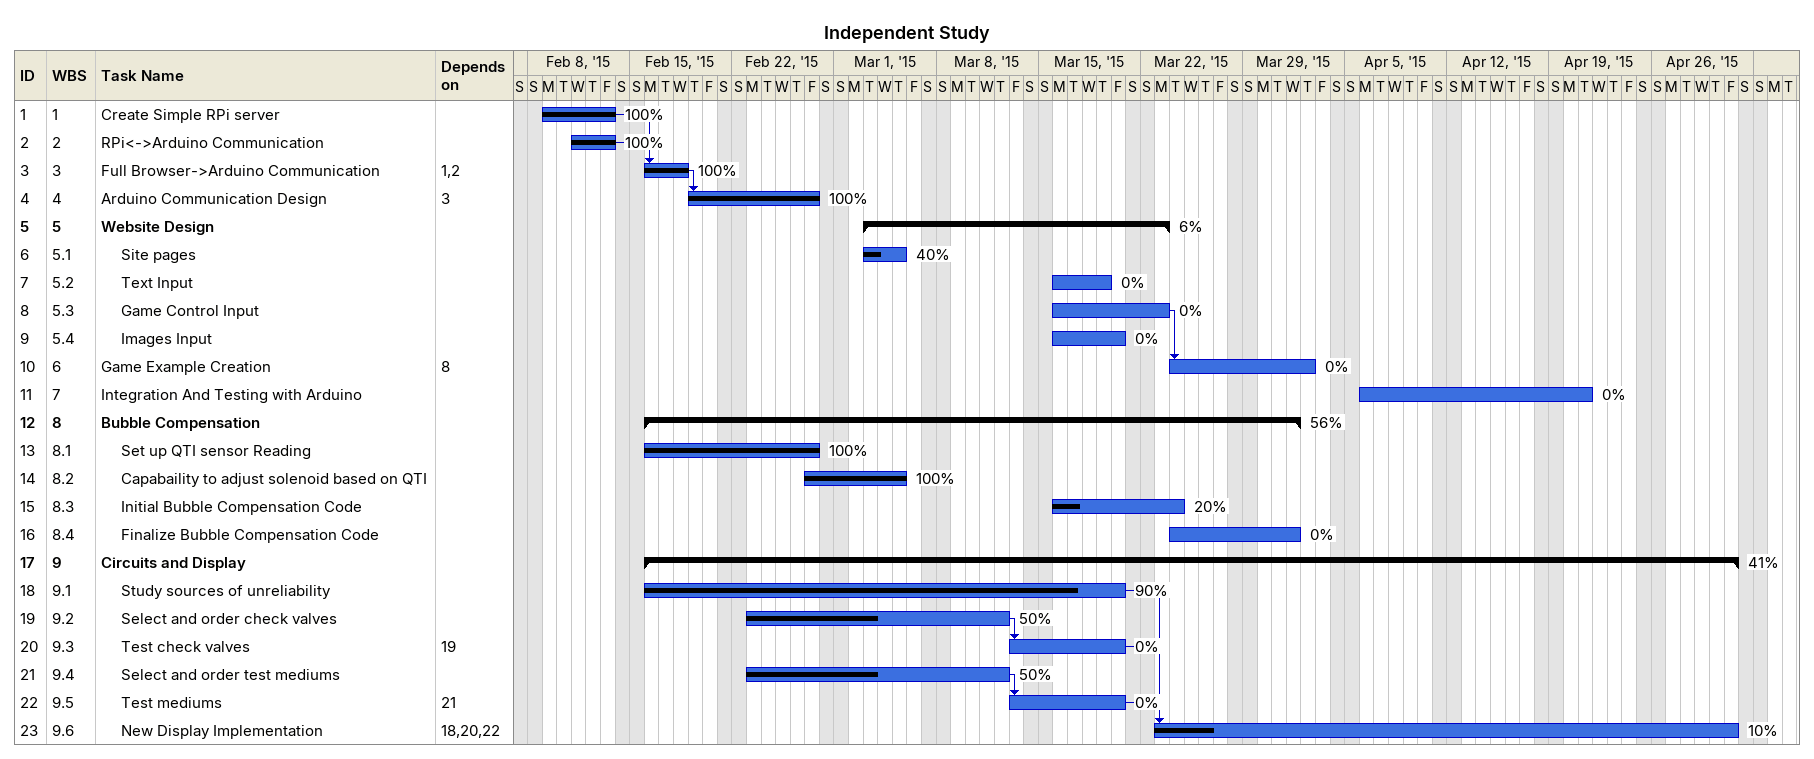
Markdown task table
Independent Study

| ID | WBS | Task | Start | Finish | Predecessors | % complete |
|---|---|---|---|---|---|---|
| 1 | 1 | Create Simple RPi server | 2015-02-09 | 2015-02-13 |  | 100 |
| 2 | 2 | RPi<->Arduino Communication | 2015-02-11 | 2015-02-13 |  | 100 |
| 3 | 3 | Full Browser->Arduino Communication | 2015-02-16 | 2015-02-18 | 1, 2 | 100 |
| 4 | 4 | Arduino Communication Design | 2015-02-19 | 2015-02-27 | 3 | 100 |
| 5 | 5 | **Website Design** | 2015-03-03 | 2015-03-23 |  | 6 |
| 6 | 5.1 | Site pages | 2015-03-03 | 2015-03-05 |  | 40 |
| 7 | 5.2 | Text Input | 2015-03-16 | 2015-03-19 |  | 0 |
| 8 | 5.3 | Game Control Input | 2015-03-16 | 2015-03-23 |  | 0 |
| 9 | 5.4 | Images Input | 2015-03-16 | 2015-03-20 |  | 0 |
| 10 | 6 | Game Example Creation | 2015-03-24 | 2015-04-02 | 8 | 0 |
| 11 | 7 | Integration And Testing with Arduino | 2015-04-06 | 2015-04-21 |  | 0 |
| 12 | 8 | **Bubble Compensation** | 2015-02-16 | 2015-04-01 |  | 56 |
| 13 | 8.1 | Set up QTI sensor Reading | 2015-02-16 | 2015-02-27 |  | 100 |
| 14 | 8.2 | Capabaility to adjust solenoid based on QTI | 2015-02-27 | 2015-03-05 |  | 100 |
| 15 | 8.3 | Initial Bubble Compensation Code | 2015-03-16 | 2015-03-24 |  | 20 |
| 16 | 8.4 | Finalize Bubble Compensation Code | 2015-03-24 | 2015-04-01 |  | 0 |
| 17 | 9 | **Circuits and Display** | 2015-02-16 | 2015-05-01 |  | 41 |
| 18 | 9.1 | Study sources of unreliability | 2015-02-16 | 2015-03-20 |  | 90 |
| 19 | 9.2 | Select and order check valves | 2015-02-23 | 2015-03-12 |  | 50 |
| 20 | 9.3 | Test check valves | 2015-03-13 | 2015-03-20 | 19 | 0 |
| 21 | 9.4 | Select and order test mediums | 2015-02-23 | 2015-03-12 |  | 50 |
| 22 | 9.5 | Test mediums | 2015-03-13 | 2015-03-20 | 21 | 0 |
| 23 | 9.6 | New Display Implementation | 2015-03-23 | 2015-05-01 | 18, 20, 22 | 10 |
